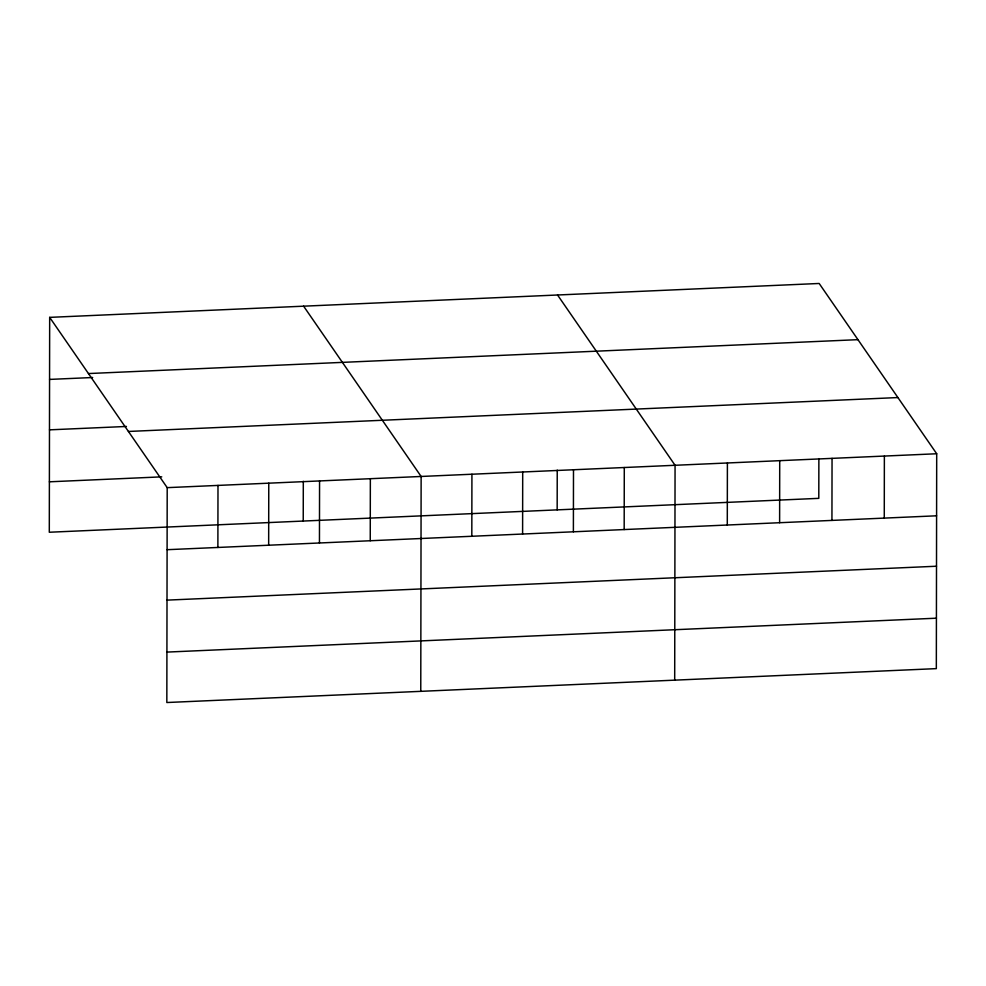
<?xml version="1.0" encoding="UTF-8"?>
<svg xmlns="http://www.w3.org/2000/svg" width="986" height="986" viewBox="0 0 986 986"><rect width="100%" height="100%" fill="white"/><g stroke="black" fill="none" stroke-linecap="round" stroke-linejoin="round"><path stroke-width="1.48" d="M49.67 317.369L167.201 487.651L166.831 702.525L936.33 668.631L936.7 453.757L819.169 283.475L49.67 317.369L49.3 532.243L818.799 498.349L818.873 458.613M217.881 547.464L217.992 485.42M268.66 545.221L268.771 483.177M303.232 521.052L303.306 481.316M319.452 542.978L319.563 480.946M370.243 540.747L370.354 478.703M420.763 691.346L421.133 476.472L303.614 306.178M471.813 536.273L471.924 474.229M522.605 534.03L522.703 471.998M557.164 509.873L557.238 470.137M573.384 531.799L573.495 469.755M624.175 529.556L624.286 467.524M674.695 680.155L675.065 465.281L557.546 294.999M727.286 525.02L727.397 462.976M779.618 522.716L779.716 460.672M831.938 520.411L832.048 458.367M884.269 518.106L884.368 456.062M88.457 373.558L857.956 339.665M49.571 379.413L92.659 377.515M49.485 429.847L126.43 426.457M128.414 431.461L897.913 397.555M49.386 481.809L161.741 476.854M167.201 487.651L936.7 453.757M167.09 549.695L936.589 515.801M167.004 600.129L936.503 566.235M166.917 652.091L936.417 618.197"/></g></svg>
